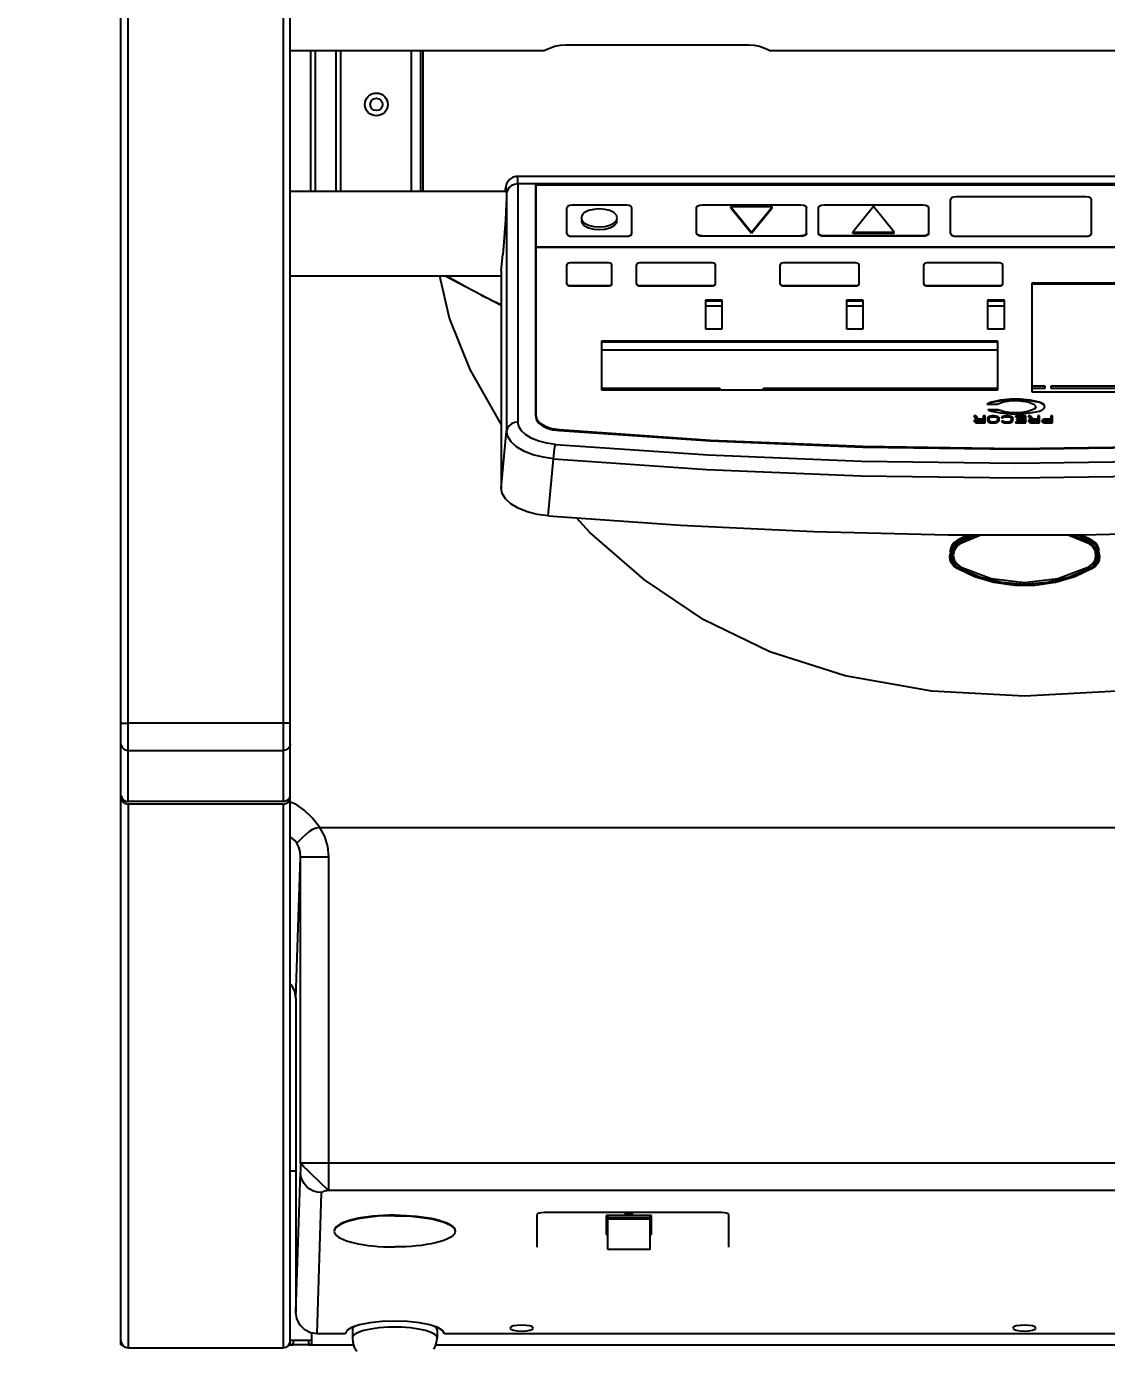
# Model space of a CAD drawing. Header units: inches. Extents: x 5 to 162, y 3 to 116.
# Drawn here: x 20.5899 to 20.9407, y 111.6983 to 112.1276 of the extents above; entities that cross this region are included whole.
import ezdxf

# ---------------------------------------------------------------- set-up
doc = ezdxf.new("R2010")
doc.units = ezdxf.units.IN
doc.header["$MEASUREMENT"] = 0
doc.styles.get("Standard").update_dxf_attribs({"font": 'arial.ttf'})
doc.dimstyles.get("Standard").update_dxf_attribs({"dimtxt": 0.18, "dimasz": 0.18, "dimexe": 0.18, "dimexo": 0.0625, "dimgap": 0.09, "dimtad": 0, "dimtih": 1, "dimtoh": 1, "dimdec": 4, "dimzin": 0, "dimdsep": 46, "dimtxsty": 'Standard', "dimcen": 0.09, "dimadec": 0, "dimazin": 0, "dimtfac": 1, "dimtdec": 4, "dimtofl": 0, "dimtmove": 0, "dimatfit": 3, "dimfxl": 1, "dimtolj": 1, "dimtzin": 0, "dimarcsym": 0})

# ---------------------------------------------------------------- blocks, each defined once
blk = doc.blocks.new('A$C7A760DD3')
at = {"linetype": 'Continuous'}
for p, q in [((0, 158.87), (0, 1998.15)), ((2.86, 379.37), (2.86, 735.82)), ((65.87, 735.82), (65.87, 379.37)), ((68.74, 158.87), (68.74, 732.95)), ((68.74, 684.26), (171.84, 684.26)), ((76.96, 684.26), (76.96, 626.98)), ((78.85, 684.26), (78.85, 626.98)), ((87.27, 684.26), (87.27, 626.98)), ((89.16, 684.26), (89.16, 626.98)), ((117.77, 684.26), (117.77, 626.98)), ((121.66, 684.26), (121.66, 626.98)), ((122.58, 684.26), (122.58, 626.98)), ((171.84, 684.26), (172.12, 684.42)), ((172.12, 684.42), (172.98, 684.83)), ((172.98, 684.83), (174.33, 685.41)), ((174.33, 685.41), (176.12, 686.01)), ((176.12, 686.01), (178.26, 686.47)), ((178.26, 686.47), (180.43, 686.63)), ((180.43, 686.63), (254.9, 686.63)), ((254.9, 686.63), (257.12, 686.46)), ((257.12, 686.46), (259.25, 686)), ((259.25, 686), (261.02, 685.4)), ((261.02, 685.4), (262.37, 684.82)), ((262.37, 684.82), (263.22, 684.41)), ((263.22, 684.41), (263.49, 684.26)), ((263.49, 684.26), (664.46, 684.26)), ((156.04, 627.97), (155.87, 626.98)), ((156.09, 628.42), (155.96, 627.74)), ((156.27, 628.83), (156.04, 627.97)), ((156.22, 629.01), (156.09, 628.42)), ((156.37, 629.57), (156.22, 629.01)), ((156.45, 628.83), (156.27, 628.83)), ((156.59, 630.2), (156.37, 629.57)), ((156.55, 628.02), (156.45, 628.83)), ((156.58, 626.48), (156.55, 628.02)), ((157.01, 631.01), (156.59, 630.2)), ((157.59, 628.63), (156.9, 627.62)), ((157.79, 631.94), (157.01, 631.01)), ((158.59, 629.42), (157.59, 628.63)), ((158.93, 632.72), (157.79, 631.94)), ((159.81, 629.93), (158.59, 629.42)), ((160.35, 633.13), (158.93, 632.72)), ((161.15, 630.1), (159.81, 629.93)), ((160.93, 633.17), (160.35, 633.13)), ((161.01, 633.04), (160.93, 633.17)), ((565.39, 633.17), (160.93, 633.17)), ((161.11, 632.03), (161.01, 633.04)), ((161.15, 630.1), (161.11, 632.03)), ((161.15, 630.1), (161.15, 533.38)), ((565.17, 630.1), (161.15, 630.1)), ((168.38, 629.64), (168.38, 535.59)), ((557.89, 629.64), (168.38, 629.64)), ((168.41, 536.01), (168.41, 629.68)), ((557.92, 629.68), (168.41, 629.68)), ((156.44, 626.98), (68.74, 626.98)), ((155.96, 627.74), (155.84, 626.98)), ((156.06, 626.98), (156.12, 627.24)), ((156.12, 627.24), (156.29, 627.55)), ((156.29, 627.55), (156.43, 627.13)), ((156.43, 627.13), (156.49, 625.99)), ((156.49, 624.18), (156.43, 621.76)), ((156.49, 625.99), (156.49, 624.18)), ((156.9, 627.62), (156.58, 626.48)), ((156.58, 626.48), (156.58, 529.75)), ((337.12, 624.35), (336.81, 623.78)), ((336.81, 609.97), (336.81, 623.78)), ((337.96, 624.77), (337.12, 624.35)), ((339.1, 624.93), (337.96, 624.77)), ((391.8, 624.93), (339.1, 624.93)), ((392.95, 624.77), (391.8, 624.93)), ((393.78, 624.35), (392.95, 624.77)), ((394.09, 623.78), (393.78, 624.35)), ((394.09, 609.97), (394.09, 623.78)), ((156.3, 618.86), (156.12, 615.57)), ((156.43, 621.76), (156.3, 618.86)), ((181.28, 620.97), (181.01, 620.46)), ((181.01, 609.86), (181.01, 620.46)), ((182.04, 621.35), (181.28, 620.97)), ((183.07, 621.49), (182.04, 621.35)), ((205.29, 621.49), (183.07, 621.49)), ((187.21, 617.41), (186.85, 616.28)), ((188.25, 618.44), (187.21, 617.41)), ((189.87, 619.25), (188.25, 618.44)), ((191.92, 619.77), (189.87, 619.25)), ((194.18, 619.95), (191.92, 619.77)), ((196.45, 619.77), (194.18, 619.95)), ((198.49, 619.25), (196.45, 619.77)), ((200.11, 618.44), (198.49, 619.25)), ((201.16, 617.41), (200.11, 618.44)), ((201.51, 616.28), (201.16, 617.41)), ((206.33, 621.35), (205.29, 621.49)), ((207.08, 620.97), (206.33, 621.35)), ((207.36, 620.46), (207.08, 620.97)), ((207.36, 609.86), (207.36, 620.46)), ((233.71, 620.44), (234.01, 621.02)), ((233.71, 610.13), (233.71, 620.44)), ((234.01, 621.02), (234.85, 621.44)), ((234.85, 621.44), (236, 621.59)), ((236, 621.59), (276.09, 621.59)), ((247.68, 620.44), (247.68, 620.84)), ((247.68, 620.84), (256.04, 610.49)), ((264.41, 620.84), (247.68, 620.84)), ((247.68, 620.44), (256.04, 610.09)), ((256.04, 610.49), (264.41, 620.84)), ((256.04, 610.09), (264.41, 620.44)), ((264.41, 620.44), (264.41, 620.84)), ((276.09, 621.59), (277.24, 621.44)), ((277.24, 621.44), (278.08, 621.02)), ((278.08, 621.02), (278.38, 620.44)), ((278.38, 610.13), (278.38, 620.44)), ((283.2, 620.44), (283.5, 621.02)), ((283.2, 610.13), (283.2, 620.44)), ((283.5, 621.02), (284.34, 621.44)), ((284.34, 621.44), (285.49, 621.59)), ((285.49, 621.59), (325.58, 621.59)), ((305.54, 620.88), (297.17, 610.53)), ((313.9, 610.53), (305.54, 620.88)), ((325.58, 621.59), (326.73, 621.44)), ((326.73, 621.44), (327.57, 621.02)), ((327.57, 621.02), (327.88, 620.44)), ((327.88, 620.44), (327.88, 610.13)), ((155.88, 612.03), (155.61, 608.4)), ((156.12, 615.57), (155.88, 612.03)), ((186.85, 616.28), (187.21, 615.15)), ((186.85, 615.29), (187.21, 614.16)), ((187.21, 615.15), (188.25, 614.13)), ((187.21, 614.16), (188.25, 613.13)), ((188.25, 614.13), (189.87, 613.32)), ((188.25, 613.13), (189.87, 612.32)), ((189.87, 613.32), (191.92, 612.79)), ((189.87, 612.32), (191.92, 611.8)), ((191.92, 612.79), (194.18, 612.62)), ((194.18, 612.62), (196.45, 612.79)), ((196.45, 612.79), (198.49, 613.32)), ((196.45, 611.8), (198.49, 612.32)), ((198.49, 613.32), (200.11, 614.13)), ((198.49, 612.32), (200.11, 613.13)), ((200.11, 614.13), (201.16, 615.15)), ((200.11, 613.13), (201.16, 614.16)), ((201.16, 615.15), (201.51, 616.28)), ((201.16, 614.16), (201.51, 615.29)), ((155.61, 608.4), (155.31, 604.83)), ((181.01, 609.92), (181.28, 609.41)), ((181.16, 609.47), (181.61, 609.13)), ((181.28, 609.41), (182.04, 609.03)), ((181.61, 609.13), (182.28, 608.91)), ((182.04, 609.03), (183.07, 608.89)), ((182.28, 608.91), (183.07, 608.83)), ((183.07, 608.83), (183.07, 608.89)), ((183.07, 608.89), (205.29, 608.89)), ((183.07, 608.83), (205.29, 608.83)), ((191.92, 611.8), (194.18, 611.62)), ((194.18, 611.62), (196.45, 611.8)), ((205.29, 608.89), (206.33, 609.03)), ((205.29, 608.83), (206.08, 608.91)), ((205.29, 608.83), (205.29, 608.89)), ((206.08, 608.91), (206.75, 609.13)), ((206.33, 609.03), (207.08, 609.41)), ((206.75, 609.13), (207.2, 609.47)), ((207.08, 609.41), (207.36, 609.92)), ((207.2, 609.47), (207.36, 609.86)), ((234.01, 609.56), (233.71, 610.13)), ((233.88, 609.54), (233.71, 609.97)), ((234.38, 609.17), (233.88, 609.54)), ((234.85, 609.14), (234.01, 609.56)), ((235.12, 608.92), (234.38, 609.17)), ((236, 608.99), (234.85, 609.14)), ((236, 608.83), (235.12, 608.92)), ((236, 608.83), (236, 608.99)), ((236, 608.99), (276.09, 608.99)), ((276.09, 608.83), (236, 608.83)), ((256.04, 610.09), (256.04, 610.49)), ((277.24, 609.14), (276.09, 608.99)), ((276.09, 608.83), (276.09, 608.99)), ((276.97, 608.92), (276.09, 608.83)), ((277.71, 609.17), (276.97, 608.92)), ((278.08, 609.56), (277.24, 609.14)), ((278.21, 609.54), (277.71, 609.17)), ((278.38, 610.13), (278.08, 609.56)), ((278.38, 609.97), (278.21, 609.54)), ((283.5, 609.56), (283.2, 610.13)), ((283.37, 609.54), (283.2, 609.97)), ((283.87, 609.17), (283.37, 609.54)), ((284.34, 609.14), (283.5, 609.56)), ((284.61, 608.92), (283.87, 609.17)), ((285.49, 608.99), (284.34, 609.14)), ((285.49, 608.83), (284.61, 608.92)), ((285.49, 608.83), (285.49, 608.99)), ((325.58, 608.99), (285.49, 608.99)), ((325.58, 608.83), (285.49, 608.83)), ((297.17, 610.13), (297.17, 610.53)), ((297.17, 610.53), (313.9, 610.53)), ((297.17, 610.13), (313.9, 610.13)), ((313.9, 610.13), (313.9, 610.53)), ((326.73, 609.14), (325.58, 608.99)), ((325.58, 608.83), (325.58, 608.99)), ((326.46, 608.92), (325.58, 608.83)), ((327.2, 609.17), (326.46, 608.92)), ((327.57, 609.56), (326.73, 609.14)), ((327.7, 609.54), (327.2, 609.17)), ((327.88, 610.13), (327.57, 609.56)), ((327.88, 609.97), (327.7, 609.54)), ((336.81, 610.04), (337.12, 609.46)), ((336.99, 609.54), (337.48, 609.17)), ((337.12, 609.46), (337.96, 609.04)), ((337.48, 609.17), (338.23, 608.92)), ((337.96, 609.04), (339.1, 608.89)), ((338.23, 608.92), (339.1, 608.83)), ((339.1, 608.83), (339.1, 608.89)), ((339.1, 608.89), (391.8, 608.89)), ((339.1, 608.83), (391.8, 608.83)), ((391.8, 608.89), (392.95, 609.04)), ((391.8, 608.83), (392.68, 608.92)), ((391.8, 608.83), (391.8, 608.89)), ((392.68, 608.92), (393.42, 609.17)), ((392.95, 609.04), (393.78, 609.46)), ((393.42, 609.17), (393.92, 609.54)), ((393.78, 609.46), (394.09, 610.04)), ((393.92, 609.54), (394.09, 609.97)), ((154.34, 594.84), (155, 601.46)), ((155.31, 604.83), (155, 601.46)), ((168.41, 604.42), (557.92, 604.42)), ((557.92, 604.38), (168.41, 604.38)), ((181.19, 597.66), (181.01, 597.32)), ((181.01, 589.43), (181.01, 597.32)), ((181.69, 597.91), (181.19, 597.66)), ((182.38, 598.01), (181.69, 597.91)), ((197.96, 598.01), (182.38, 598.01)), ((198.65, 597.91), (197.96, 598.01)), ((199.15, 597.66), (198.65, 597.91)), ((199.34, 597.32), (199.15, 597.66)), ((199.34, 589.43), (199.34, 597.32)), ((209.49, 597.66), (209.3, 597.32)), ((209.3, 589.43), (209.3, 597.32)), ((209.99, 597.91), (209.49, 597.66)), ((210.68, 598.01), (209.99, 597.91)), ((240.01, 598.01), (210.68, 598.01)), ((240.69, 597.91), (240.01, 598.01)), ((241.2, 597.66), (240.69, 597.91)), ((241.38, 597.32), (241.2, 597.66)), ((241.38, 589.43), (241.38, 597.32)), ((267.8, 597.66), (267.62, 597.32)), ((267.62, 589.43), (267.62, 597.32)), ((268.3, 597.91), (267.8, 597.66)), ((268.99, 598.01), (268.3, 597.91)), ((298.32, 598.01), (268.99, 598.01)), ((299.01, 597.91), (298.32, 598.01)), ((299.51, 597.66), (299.01, 597.91)), ((299.69, 597.32), (299.51, 597.66)), ((299.69, 589.43), (299.69, 597.32)), ((326.11, 597.66), (325.93, 597.32)), ((325.93, 589.43), (325.93, 597.32)), ((326.61, 597.91), (326.11, 597.66)), ((327.3, 598.01), (326.61, 597.91)), ((356.63, 598.01), (327.3, 598.01)), ((357.32, 597.91), (356.63, 598.01)), ((357.82, 597.66), (357.32, 597.91)), ((358.01, 597.32), (357.82, 597.66)), ((358.01, 589.43), (358.01, 597.32)), ((154.34, 592.61), (68.74, 592.61)), ((133.33, 575.63), (129.49, 592.61)), ((131.85, 592.61), (154.34, 580.95)), ((134.81, 591.16), (132.24, 592.61)), ((140.43, 588.07), (134.81, 591.16)), ((154.34, 594.84), (154.34, 506.63)), ((146.13, 585.02), (140.43, 588.07)), ((181.01, 589.53), (181.19, 589.18)), ((181.01, 589.43), (181.11, 589.17)), ((181.11, 589.17), (181.41, 588.94)), ((181.19, 589.18), (181.69, 588.93)), ((181.41, 588.94), (181.86, 588.79)), ((181.69, 588.93), (182.38, 588.84)), ((181.86, 588.79), (182.38, 588.74)), ((182.38, 588.74), (182.38, 588.84)), ((182.38, 588.84), (197.96, 588.84)), ((182.38, 588.74), (197.96, 588.74)), ((197.96, 588.84), (198.65, 588.93)), ((197.96, 588.74), (197.96, 588.84)), ((197.96, 588.74), (198.49, 588.79)), ((198.49, 588.79), (198.93, 588.94)), ((198.65, 588.93), (199.15, 589.18)), ((198.93, 588.94), (199.23, 589.17)), ((199.15, 589.18), (199.34, 589.53)), ((199.23, 589.17), (199.34, 589.43)), ((209.3, 589.53), (209.49, 589.18)), ((209.3, 589.43), (209.41, 589.17)), ((209.41, 589.17), (209.71, 588.94)), ((209.49, 589.18), (209.99, 588.93)), ((209.71, 588.94), (210.15, 588.79)), ((209.99, 588.93), (210.68, 588.84)), ((210.15, 588.79), (210.68, 588.74)), ((210.68, 588.74), (210.68, 588.84)), ((210.68, 588.84), (240.01, 588.84)), ((210.68, 588.74), (240.01, 588.74)), ((240.01, 588.84), (240.69, 588.93)), ((240.01, 588.74), (240.01, 588.84)), ((240.01, 588.74), (240.53, 588.79)), ((240.53, 588.79), (240.98, 588.94)), ((240.69, 588.93), (241.2, 589.18)), ((240.98, 588.94), (241.28, 589.17)), ((241.2, 589.18), (241.38, 589.53)), ((241.28, 589.17), (241.38, 589.43)), ((267.62, 589.53), (267.8, 589.18)), ((267.62, 589.43), (267.72, 589.17)), ((267.72, 589.17), (268.02, 588.94)), ((267.8, 589.18), (268.3, 588.93)), ((268.02, 588.94), (268.46, 588.79)), ((268.3, 588.93), (268.99, 588.84)), ((268.46, 588.79), (268.99, 588.74)), ((268.99, 588.74), (268.99, 588.84)), ((268.99, 588.84), (298.32, 588.84)), ((268.99, 588.74), (298.32, 588.74)), ((298.32, 588.84), (299.01, 588.93)), ((298.32, 588.74), (298.32, 588.84)), ((298.32, 588.74), (298.84, 588.79)), ((298.84, 588.79), (299.29, 588.94)), ((299.01, 588.93), (299.51, 589.18)), ((299.29, 588.94), (299.59, 589.17)), ((299.51, 589.18), (299.69, 589.53)), ((299.59, 589.17), (299.69, 589.43)), ((325.93, 589.53), (326.11, 589.18)), ((325.93, 589.43), (326.03, 589.17)), ((326.03, 589.17), (326.33, 588.94)), ((326.11, 589.18), (326.61, 588.93)), ((326.33, 588.94), (326.78, 588.79)), ((326.61, 588.93), (327.3, 588.84)), ((326.78, 588.79), (327.3, 588.74)), ((327.3, 588.74), (327.3, 588.84)), ((327.3, 588.84), (356.63, 588.84)), ((327.3, 588.74), (356.63, 588.74)), ((356.63, 588.84), (357.32, 588.93)), ((356.63, 588.74), (356.63, 588.84)), ((356.63, 588.74), (357.16, 588.79)), ((357.16, 588.79), (357.6, 588.94)), ((357.32, 588.93), (357.82, 589.18)), ((357.6, 588.94), (357.9, 589.17)), ((357.82, 589.18), (358.01, 589.53)), ((357.9, 589.17), (358.01, 589.43)), ((369.92, 545.61), (369.92, 590)), ((369.92, 590), (489.64, 590)), ((369.92, 589.6), (489.64, 589.6)), ((147.24, 584.44), (146.13, 585.02)), ((148.25, 583.92), (147.24, 584.44)), ((149.17, 583.45), (148.25, 583.92)), ((150, 583.04), (149.17, 583.45)), ((150.75, 582.68), (150, 583.04)), ((151.39, 582.38), (150.75, 582.68)), ((154.34, 581.03), (151.39, 582.38)), ((237.26, 582.9), (237.26, 571.33)), ((244.13, 582.9), (237.26, 582.9)), ((244.13, 582.5), (237.26, 582.5)), ((244.13, 580.47), (237.26, 580.47)), ((244.13, 571.33), (244.13, 582.9)), ((294.54, 582.9), (294.54, 571.33)), ((301.41, 582.9), (294.54, 582.9)), ((301.41, 582.5), (294.54, 582.5)), ((301.41, 580.47), (294.54, 580.47)), ((301.41, 571.33), (301.41, 582.9)), ((351.82, 582.9), (351.82, 571.33)), ((358.69, 582.9), (351.82, 582.9)), ((358.69, 582.5), (351.82, 582.5)), ((358.69, 580.47), (351.82, 580.47)), ((358.69, 571.33), (358.69, 582.9)), ((141.76, 554.77), (133.33, 575.63)), ((237.26, 571.33), (244.13, 571.33)), ((294.54, 571.33), (301.41, 571.33)), ((351.82, 571.33), (358.69, 571.33)), ((195.21, 546.41), (195.21, 566.46)), ((195.21, 566.46), (355.83, 566.46)), ((195.21, 566.06), (355.83, 566.06)), ((355.83, 566.46), (355.83, 546.41)), ((355.83, 562.58), (195.21, 562.58)), ((154.34, 532.56), (141.76, 554.77)), ((375.28, 548.03), (369.92, 548.03)), ((375.28, 547.13), (375.28, 548.03)), ((377.57, 548.03), (377.57, 547.13)), ((423.4, 548.03), (377.57, 548.03)), ((195.21, 547.13), (243.14, 547.13)), ((355.83, 546.41), (195.21, 546.41)), ((243.21, 546.41), (243.14, 547.13)), ((243.14, 547.13), (243.14, 546.41)), ((260.77, 546.41), (260.84, 547.13)), ((260.84, 546.41), (260.84, 547.13)), ((260.84, 547.13), (355.83, 547.13)), ((357.16, 542.3), (353.42, 541.53)), ((358.14, 542.24), (353.42, 541.33)), ((361.14, 542.7), (357.16, 542.3)), ((363.16, 542.55), (358.14, 542.24)), ((365.19, 542.7), (361.14, 542.7)), ((368.18, 542.24), (363.16, 542.55)), ((369.16, 542.3), (365.19, 542.7)), ((372.9, 541.33), (368.18, 542.24)), ((372.9, 541.53), (369.16, 542.3)), ((369.92, 547.13), (375.28, 547.13)), ((489.64, 545.61), (369.92, 545.61)), ((377.57, 547.13), (423.4, 547.13)), ((352.03, 540.92), (351.57, 540.51)), ((355.61, 540.51), (351.57, 540.51)), ((352.32, 540.9), (351.82, 540.51)), ((351.94, 538.56), (352.6, 538.18)), ((351.94, 538.56), (356.03, 538.56)), ((352.65, 541.26), (352.03, 540.92)), ((352.28, 538.37), (356.03, 538.37)), ((353.42, 541.33), (352.32, 540.9)), ((352.6, 538.18), (353.42, 537.89)), ((353.42, 541.53), (352.65, 541.26)), ((353.42, 541.53), (353.42, 541.33)), ((353.42, 537.89), (357.16, 537.11)), ((358.37, 541.49), (355.61, 540.51)), ((356.03, 538.56), (358.77, 537.71)), ((356.03, 538.37), (356.03, 538.56)), ((358.28, 537.62), (356.03, 538.37)), ((357.16, 537.11), (361.14, 536.72)), ((360.83, 537.18), (358.28, 537.62)), ((361.59, 542), (358.37, 541.49)), ((358.77, 537.71), (361.9, 537.29)), ((363.52, 537.05), (360.83, 537.18)), ((364.96, 541.98), (361.59, 542)), ((361.9, 537.29), (365.14, 537.34)), ((366.19, 537.26), (363.52, 537.05)), ((368.16, 541.44), (364.96, 541.98)), ((365.14, 537.34), (368.2, 537.86)), ((365.19, 536.72), (369.16, 537.11)), ((368.68, 537.79), (366.19, 537.26)), ((370.87, 540.43), (368.16, 541.44)), ((368.2, 537.86), (370.83, 538.81)), ((370.83, 538.61), (368.68, 537.79)), ((369.16, 537.11), (372.9, 537.89)), ((370.83, 538.81), (371.44, 539.32)), ((371.34, 538.98), (370.83, 538.61)), ((370.83, 538.61), (370.83, 538.81)), ((371.45, 539.91), (370.87, 540.43)), ((371.52, 539.43), (371.34, 538.98)), ((371.44, 539.32), (371.52, 539.63)), ((371.52, 539.63), (371.45, 539.91)), ((373.91, 541.15), (372.9, 541.53)), ((372.9, 541.53), (372.9, 541.33)), ((374.05, 540.87), (372.9, 541.33)), ((372.9, 537.89), (373.91, 538.27)), ((374.64, 540.63), (373.91, 541.15)), ((373.91, 538.27), (374.64, 538.79)), ((374.81, 540.24), (374.05, 540.87)), ((375.03, 540.03), (374.64, 540.63)), ((374.64, 538.79), (375.03, 539.39)), ((375.01, 539.69), (374.81, 540.24)), ((375.07, 539.71), (375.03, 540.03)), ((375.03, 539.39), (375.07, 539.71)), ((157.59, 531.91), (156.9, 530.9)), ((158.59, 532.7), (157.59, 531.91)), ((159.81, 533.2), (158.59, 532.7)), ((161.15, 533.38), (159.81, 533.2)), ((161.5, 531.6), (161.15, 533.38)), ((162.56, 529.85), (161.5, 531.6)), ((168.38, 535.59), (168.69, 534.26)), ((168.41, 536.01), (168.86, 534.42)), ((168.69, 534.26), (169.62, 533)), ((168.86, 534.42), (170.17, 532.96)), ((169.62, 533), (171.1, 531.89)), ((170.17, 532.96), (172.25, 531.73)), ((171.1, 531.89), (173.07, 530.97)), ((172.25, 531.73), (174.93, 530.84)), ((346.3, 535.93), (347.37, 534.53)), ((347.14, 535.93), (346.3, 535.93)), ((346.54, 534.16), (346.42, 533.98)), ((346.42, 533.98), (346.42, 533.74)), ((346.42, 533.74), (346.54, 533.55)), ((347.14, 535.73), (346.45, 535.73)), ((346.54, 533.96), (346.51, 533.92)), ((346.9, 534.4), (346.54, 534.16)), ((346.9, 534.21), (346.54, 533.96)), ((346.54, 534.16), (346.54, 533.96)), ((346.54, 533.55), (346.9, 533.31)), ((347.37, 534.53), (346.9, 534.4)), ((346.9, 534.4), (346.9, 534.21)), ((347.37, 534.33), (346.9, 534.21)), ((346.9, 533.31), (347.37, 533.13)), ((347.14, 535.93), (347.14, 535.73)), ((348.09, 534.65), (347.14, 535.93)), ((348.09, 534.45), (347.14, 535.73)), ((347.14, 533.92), (347.25, 534.1)), ((347.14, 533.54), (347.14, 533.92)), ((347.25, 533.55), (347.14, 533.74)), ((347.25, 533.35), (347.14, 533.54)), ((347.25, 534.1), (347.49, 534.22)), ((347.25, 533.55), (347.25, 533.35)), ((347.49, 533.43), (347.25, 533.55)), ((347.49, 533.23), (347.25, 533.35)), ((347.37, 534.53), (347.37, 534.33)), ((347.37, 533.13), (347.97, 533.06)), ((347.49, 534.22), (347.85, 534.28)), ((347.49, 533.43), (347.49, 533.23)), ((347.85, 533.37), (347.49, 533.43)), ((347.85, 533.17), (347.49, 533.23)), ((347.85, 534.28), (350.12, 534.28)), ((347.85, 533.37), (347.85, 533.17)), ((350.12, 533.37), (347.85, 533.37)), ((350.12, 533.17), (347.85, 533.17)), ((347.97, 533.06), (350.84, 533.06)), ((348.09, 534.65), (348.09, 534.45)), ((350.12, 534.65), (348.09, 534.65)), ((350.12, 534.45), (348.09, 534.45)), ((350.12, 535.93), (350.12, 534.45)), ((350.84, 535.93), (350.12, 535.93)), ((350.84, 535.73), (350.12, 535.73)), ((350.12, 534.28), (350.12, 533.17)), ((350.84, 533.06), (350.84, 535.93)), ((351.91, 535.26), (351.79, 534.95)), ((351.79, 534.95), (351.79, 534.04)), ((351.79, 534.04), (351.91, 533.74)), ((351.91, 535.06), (351.86, 534.93)), ((352.15, 535.5), (351.91, 535.26)), ((352.15, 535.3), (351.91, 535.06)), ((351.91, 535.26), (351.91, 535.06)), ((351.91, 533.74), (352.15, 533.49)), ((352.62, 535.75), (352.15, 535.5)), ((352.62, 535.55), (352.15, 535.3)), ((352.15, 535.5), (352.15, 535.3)), ((352.15, 533.49), (352.62, 533.25)), ((352.51, 534.95), (352.62, 535.2)), ((352.51, 533.84), (352.51, 534.95)), ((352.62, 533.8), (352.51, 534.04)), ((352.62, 533.6), (352.51, 533.84)), ((353.1, 535.87), (352.62, 535.75)), ((352.62, 535.75), (352.62, 535.55)), ((353.1, 535.67), (352.62, 535.55)), ((352.62, 535.2), (352.86, 535.38)), ((352.62, 533.8), (352.62, 533.6)), ((352.86, 533.61), (352.62, 533.8)), ((352.86, 533.42), (352.62, 533.6)), ((352.62, 533.25), (353.1, 533.13)), ((352.86, 535.38), (353.22, 535.5)), ((352.86, 533.61), (352.86, 533.42)), ((353.22, 533.49), (352.86, 533.61)), ((353.22, 533.29), (352.86, 533.42)), ((353.7, 535.93), (353.1, 535.87)), ((353.1, 535.87), (353.1, 535.67)), ((353.7, 535.73), (353.1, 535.67)), ((353.1, 533.13), (353.7, 533.06)), ((353.22, 535.5), (353.7, 535.56)), ((353.22, 533.49), (353.22, 533.29)), ((353.7, 533.43), (353.22, 533.49)), ((353.7, 533.23), (353.22, 533.29)), ((353.7, 535.93), (353.7, 535.73)), ((354.65, 535.93), (353.7, 535.93)), ((354.65, 535.73), (353.7, 535.73)), ((353.7, 535.56), (354.65, 535.56)), ((353.7, 533.43), (353.7, 533.23)), ((354.65, 533.43), (353.7, 533.43)), ((354.65, 533.23), (353.7, 533.23)), ((353.7, 533.06), (354.65, 533.06)), ((354.65, 535.93), (354.65, 535.73)), ((355.25, 535.87), (354.65, 535.93)), ((355.25, 535.67), (354.65, 535.73)), ((354.65, 535.56), (355.13, 535.5)), ((355.13, 533.49), (354.65, 533.43)), ((354.65, 533.43), (354.65, 533.23)), ((355.13, 533.29), (354.65, 533.23)), ((354.65, 533.06), (355.25, 533.13)), ((355.13, 535.5), (355.49, 535.38)), ((355.49, 533.61), (355.13, 533.49)), ((355.13, 533.49), (355.13, 533.29)), ((355.49, 533.42), (355.13, 533.29)), ((355.25, 535.87), (355.25, 535.67)), ((355.73, 535.75), (355.25, 535.87)), ((355.73, 535.55), (355.25, 535.67)), ((355.25, 533.13), (355.73, 533.25)), ((355.49, 535.38), (355.73, 535.2)), ((355.73, 533.8), (355.49, 533.61)), ((355.49, 533.61), (355.49, 533.42)), ((355.73, 533.6), (355.49, 533.42)), ((355.73, 535.75), (355.73, 535.55)), ((356.2, 535.5), (355.73, 535.75)), ((356.2, 535.3), (355.73, 535.55)), ((355.73, 535.2), (355.85, 534.95)), ((355.85, 534.04), (355.73, 533.8)), ((355.85, 533.84), (355.73, 533.6)), ((355.73, 533.8), (355.73, 533.6)), ((355.73, 533.25), (356.2, 533.49)), ((355.85, 534.95), (355.85, 533.84)), ((356.2, 535.5), (356.2, 535.3)), ((356.44, 535.26), (356.2, 535.5)), ((356.44, 535.06), (356.2, 535.3)), ((356.2, 533.49), (356.44, 533.74)), ((356.44, 535.26), (356.44, 535.06)), ((356.56, 534.95), (356.44, 535.26)), ((356.5, 534.93), (356.44, 535.06)), ((356.44, 533.74), (356.56, 534.04)), ((356.56, 534.04), (356.56, 534.95)), ((357.64, 535.5), (357.52, 535.2)), ((357.52, 535.2), (358.23, 535.2)), ((357.52, 533.8), (357.64, 533.49)), ((358.23, 533.8), (357.52, 533.8)), ((357.64, 535.3), (357.6, 535.2)), ((358.12, 535.75), (357.64, 535.5)), ((358.12, 535.55), (357.64, 535.3)), ((357.64, 535.5), (357.64, 535.3)), ((358.23, 533.6), (357.64, 533.6)), ((357.64, 533.49), (358.12, 533.25)), ((358.59, 535.87), (358.12, 535.75)), ((358.12, 535.75), (358.12, 535.55)), ((358.59, 535.67), (358.12, 535.55)), ((358.12, 533.25), (358.59, 533.13)), ((358.23, 535.2), (358.35, 535.38)), ((358.23, 533.8), (358.23, 533.6)), ((358.35, 533.61), (358.23, 533.8)), ((358.35, 533.42), (358.23, 533.6)), ((358.35, 535.38), (358.71, 535.5)), ((358.35, 533.61), (358.35, 533.42)), ((358.71, 533.49), (358.35, 533.61)), ((358.71, 533.29), (358.35, 533.42)), ((359.19, 535.93), (358.59, 535.87)), ((358.59, 535.87), (358.59, 535.67)), ((359.19, 535.73), (358.59, 535.67)), ((358.59, 533.13), (359.19, 533.06)), ((358.71, 535.5), (359.19, 535.56)), ((358.71, 533.49), (358.71, 533.29)), ((359.19, 533.43), (358.71, 533.49)), ((359.19, 533.23), (358.71, 533.29)), ((359.19, 535.93), (359.19, 535.73)), ((360.26, 535.93), (359.19, 535.93)), ((360.26, 535.73), (359.19, 535.73)), ((359.19, 535.56), (360.26, 535.56)), ((359.19, 533.43), (359.19, 533.23)), ((360.26, 533.43), (359.19, 533.43)), ((360.26, 533.23), (359.19, 533.23)), ((359.19, 533.06), (360.26, 533.06)), ((360.26, 535.93), (360.26, 535.73)), ((360.86, 535.87), (360.26, 535.93)), ((360.86, 535.67), (360.26, 535.73)), ((360.26, 535.56), (360.74, 535.5)), ((360.74, 533.49), (360.26, 533.43)), ((360.26, 533.43), (360.26, 533.23)), ((360.74, 533.29), (360.26, 533.23)), ((360.26, 533.06), (360.86, 533.13)), ((360.74, 535.5), (361.1, 535.38)), ((361.1, 533.61), (360.74, 533.49)), ((360.74, 533.49), (360.74, 533.29)), ((361.1, 533.42), (360.74, 533.29)), ((360.86, 535.87), (360.86, 535.67)), ((361.34, 535.75), (360.86, 535.87)), ((361.34, 535.55), (360.86, 535.67)), ((360.86, 533.13), (361.34, 533.25)), ((361.1, 535.38), (361.34, 535.2)), ((361.34, 533.8), (361.1, 533.61)), ((361.1, 533.61), (361.1, 533.42)), ((361.34, 533.6), (361.1, 533.42)), ((361.14, 536.72), (365.19, 536.72)), ((361.34, 535.75), (361.34, 535.55)), ((361.81, 535.5), (361.34, 535.75)), ((361.81, 535.3), (361.34, 535.55)), ((361.34, 535.2), (361.46, 534.95)), ((361.46, 534.04), (361.34, 533.8)), ((361.46, 533.84), (361.34, 533.6)), ((361.34, 533.8), (361.34, 533.6)), ((361.34, 533.25), (361.81, 533.49)), ((361.46, 534.95), (361.46, 533.84)), ((361.81, 535.5), (361.81, 535.3)), ((362.05, 535.26), (361.81, 535.5)), ((362.05, 535.06), (361.81, 535.3)), ((361.81, 533.49), (362.05, 533.74)), ((362.05, 535.26), (362.05, 535.06)), ((362.17, 534.95), (362.05, 535.26)), ((362.11, 534.93), (362.05, 535.06)), ((362.05, 533.74), (362.17, 534.04)), ((362.17, 534.04), (362.17, 534.95)), ((363.13, 535.93), (363.13, 535.56)), ((367.42, 535.93), (363.13, 535.93)), ((367.42, 535.73), (363.13, 535.73)), ((363.13, 535.56), (366.71, 535.56)), ((363.13, 533.43), (363.13, 533.06)), ((366.71, 533.43), (363.13, 533.43)), ((366.71, 533.23), (363.13, 533.23)), ((363.13, 533.06), (367.42, 533.06)), ((363.6, 534.59), (363.6, 534.22)), ((366.71, 534.59), (363.6, 534.59)), ((366.71, 534.39), (363.6, 534.39)), ((363.6, 534.22), (366.71, 534.22)), ((366.71, 535.56), (366.71, 534.39)), ((366.71, 534.22), (366.71, 533.23)), ((367.42, 533.06), (367.42, 535.93)), ((368.38, 535.93), (369.45, 534.53)), ((369.21, 535.93), (368.38, 535.93)), ((368.62, 534.16), (368.5, 533.98)), ((368.5, 533.98), (368.5, 533.74)), ((368.5, 533.74), (368.62, 533.55)), ((369.21, 535.73), (368.53, 535.73)), ((368.62, 533.96), (368.59, 533.92)), ((368.97, 534.4), (368.62, 534.16)), ((368.97, 534.21), (368.62, 533.96)), ((368.62, 534.16), (368.62, 533.96)), ((368.62, 533.55), (368.97, 533.31)), ((369.45, 534.53), (368.97, 534.4)), ((368.97, 534.4), (368.97, 534.21)), ((369.45, 534.33), (368.97, 534.21)), ((368.97, 533.31), (369.45, 533.13)), ((369.21, 535.93), (369.21, 535.73)), ((370.17, 534.65), (369.21, 535.93)), ((370.17, 534.45), (369.21, 535.73)), ((369.21, 533.92), (369.33, 534.1)), ((369.21, 533.54), (369.21, 533.92)), ((369.33, 533.55), (369.21, 533.74)), ((369.33, 533.35), (369.21, 533.54)), ((369.33, 534.1), (369.57, 534.22)), ((369.33, 533.55), (369.33, 533.35)), ((369.57, 533.43), (369.33, 533.55)), ((369.57, 533.23), (369.33, 533.35)), ((369.45, 534.53), (369.45, 534.33)), ((369.45, 533.13), (370.05, 533.06)), ((369.57, 534.22), (369.93, 534.28)), ((369.57, 533.43), (369.57, 533.23)), ((369.93, 533.37), (369.57, 533.43)), ((369.93, 533.17), (369.57, 533.23)), ((369.93, 534.28), (372.2, 534.28)), ((369.93, 533.37), (369.93, 533.17)), ((372.2, 533.37), (369.93, 533.37)), ((372.2, 533.17), (369.93, 533.17)), ((370.05, 533.06), (372.91, 533.06)), ((370.17, 534.65), (370.17, 534.45)), ((372.2, 534.65), (370.17, 534.65)), ((372.2, 534.45), (370.17, 534.45)), ((372.2, 535.93), (372.2, 534.45)), ((372.91, 535.93), (372.2, 535.93)), ((372.91, 535.73), (372.2, 535.73)), ((372.2, 534.28), (372.2, 533.17)), ((372.91, 533.06), (372.91, 535.93)), ((373.99, 534.16), (373.87, 533.98)), ((373.87, 533.98), (373.87, 533.74)), ((373.87, 533.74), (373.99, 533.55)), ((373.99, 533.96), (373.96, 533.92)), ((374.34, 534.4), (373.99, 534.16)), ((374.34, 534.21), (373.99, 533.96)), ((373.99, 534.16), (373.99, 533.96)), ((373.99, 533.55), (374.34, 533.31)), ((374.82, 534.59), (374.34, 534.4)), ((374.34, 534.4), (374.34, 534.21)), ((374.82, 534.39), (374.34, 534.21)), ((374.34, 533.31), (374.82, 533.13)), ((374.58, 533.92), (374.7, 534.1)), ((374.58, 533.54), (374.58, 533.92)), ((374.7, 533.55), (374.58, 533.74)), ((374.7, 533.35), (374.58, 533.54)), ((374.7, 534.1), (374.94, 534.22)), ((374.7, 533.55), (374.7, 533.35)), ((374.94, 533.43), (374.7, 533.55)), ((374.94, 533.23), (374.7, 533.35)), ((375.42, 534.65), (374.82, 534.59)), ((374.82, 534.59), (374.82, 534.39)), ((375.42, 534.45), (374.82, 534.39)), ((374.82, 533.13), (375.42, 533.06)), ((374.94, 534.22), (375.3, 534.28)), ((374.94, 533.43), (374.94, 533.23)), ((375.3, 533.37), (374.94, 533.43)), ((375.3, 533.17), (374.94, 533.23)), ((375.3, 534.28), (377.57, 534.28)), ((375.3, 533.37), (375.3, 533.17)), ((377.57, 533.37), (375.3, 533.37)), ((377.57, 533.17), (375.3, 533.17)), ((375.42, 534.65), (375.42, 534.45)), ((377.57, 534.65), (375.42, 534.65)), ((377.57, 534.45), (375.42, 534.45)), ((375.42, 533.06), (378.28, 533.06)), ((377.57, 535.93), (377.57, 534.45)), ((378.28, 535.93), (377.57, 535.93)), ((378.28, 535.73), (377.57, 535.73)), ((377.57, 534.28), (377.57, 533.17)), ((378.28, 533.06), (378.28, 535.93)), ((154.34, 506.63), (156.58, 529.75)), ((156.9, 530.9), (156.58, 529.75)), ((157.02, 527.58), (156.58, 529.75)), ((158.36, 525.43), (157.02, 527.58)), ((164.34, 528.22), (162.56, 529.85)), ((166.76, 526.79), (164.34, 528.22)), ((169.69, 525.65), (166.76, 526.79)), ((173.07, 530.97), (175.4, 530.31)), ((174.93, 530.84), (177.99, 530.36)), ((175.4, 530.31), (177.98, 529.94)), ((177.98, 529.94), (239.39, 525.76)), ((177.99, 530.36), (239.41, 526.14)), ((177.99, 529.97), (177.99, 530.36)), ((239.41, 526.14), (301.19, 523.6)), ((160.58, 523.41), (158.36, 525.43)), ((163.61, 521.63), (160.58, 523.41)), ((167.27, 520.18), (163.61, 521.63)), ((172.97, 524.83), (169.69, 525.65)), ((176.42, 524.37), (172.97, 524.83)), ((175.73, 519.79), (175.84, 521.14)), ((175.84, 521.14), (176, 522.43)), ((176, 522.43), (176.2, 523.54)), ((176.2, 523.54), (176.42, 524.37)), ((176.42, 524.37), (238.36, 520.1)), ((239.39, 525.76), (301.17, 523.25)), ((301.17, 523.25), (363.13, 522.41)), ((301.19, 523.6), (363.16, 522.75)), ((363.13, 522.41), (425.09, 523.25)), ((363.16, 522.75), (425.13, 523.6)), ((171.36, 519.13), (167.27, 520.18)), ((175.67, 518.5), (171.36, 519.13)), ((173.4, 495.38), (175.67, 518.5)), ((175.67, 518.5), (175.73, 519.79)), ((175.67, 518.5), (237.86, 514.21)), ((238.36, 520.1), (300.66, 517.54)), ((300.66, 517.54), (363.16, 516.68)), ((363.16, 516.68), (425.66, 517.54)), ((237.86, 514.21), (300.41, 511.64)), ((300.41, 511.64), (363.16, 510.78)), ((363.16, 510.78), (425.91, 511.64)), ((154.79, 504.39), (154.34, 506.63)), ((156.12, 502.21), (154.79, 504.39)), ((158.33, 500.18), (156.12, 502.21)), ((161.33, 498.41), (158.33, 500.18)), ((164.96, 496.99), (161.33, 498.41)), ((169.05, 495.97), (164.96, 496.99)), ((173.4, 495.38), (169.05, 495.97)), ((173.4, 495.38), (227.16, 491.52)), ((190.39, 488.6), (184.94, 494.55)), ((212.5, 469.36), (190.39, 488.6)), ((227.16, 491.52), (281.38, 488.94)), ((281.38, 488.94), (335.87, 487.65)), ((390.45, 487.65), (444.94, 488.94)), ((335.87, 487.65), (390.45, 487.65)), ((337.35, 483.31), (336.81, 481.92)), ((337.27, 482.12), (338.03, 483.44)), ((338.31, 484.53), (337.35, 483.31)), ((337.91, 481.91), (338.6, 483.11)), ((338.03, 483.44), (339.1, 484.58)), ((339.63, 485.53), (338.31, 484.53)), ((338.6, 483.11), (339.58, 484.14)), ((339.1, 484.58), (340.43, 485.48)), ((341.02, 484.3), (339.37, 483.04)), ((339.58, 484.14), (340.79, 484.96)), ((344.01, 487.65), (339.63, 485.53)), ((340.43, 485.48), (339.63, 485.53)), ((340.43, 485.48), (345.47, 487.65)), ((340.79, 484.96), (347.82, 487.65)), ((340.79, 484.96), (341.02, 484.3)), ((341.02, 484.3), (349.17, 487.65)), ((384.62, 487.65), (392.77, 484.3)), ((385.97, 487.65), (393, 484.96)), ((388.32, 487.65), (393.36, 485.48)), ((394.16, 485.53), (389.78, 487.65)), ((393, 484.96), (392.77, 484.3)), ((394.42, 483.04), (392.77, 484.3)), ((393, 484.96), (394.21, 484.14)), ((393.36, 485.48), (394.16, 485.53)), ((393.36, 485.48), (394.69, 484.58)), ((395.49, 484.53), (394.16, 485.53)), ((394.21, 484.14), (395.19, 483.1)), ((394.69, 484.58), (395.77, 483.44)), ((395.19, 483.1), (395.89, 481.9)), ((396.45, 483.29), (395.49, 484.53)), ((395.77, 483.44), (396.53, 482.11)), ((396.98, 481.91), (396.45, 483.29)), ((336.48, 478.85), (336.79, 480.22)), ((336.61, 477.49), (336.48, 478.85)), ((336.81, 481.92), (336.73, 481.05)), ((336.73, 481.05), (336.79, 480.22)), ((336.95, 481.16), (336.79, 480.22)), ((336.94, 478.4), (336.79, 480.22)), ((337.27, 482.12), (336.81, 481.92)), ((337.63, 476.68), (336.94, 478.4)), ((337.27, 482.12), (336.95, 481.16)), ((337.5, 479.14), (337.91, 481.91)), ((338.53, 476.51), (337.5, 479.14)), ((338.29, 481.35), (337.91, 479.44)), ((337.91, 479.44), (338.28, 477.53)), ((339.37, 483.04), (338.29, 481.35)), ((395.5, 481.35), (394.42, 483.04)), ((396.29, 479.13), (395.25, 476.51)), ((395.88, 479.44), (395.5, 481.35)), ((395.51, 477.53), (395.88, 479.44)), ((395.89, 481.9), (396.29, 479.13)), ((396.85, 478.39), (396.16, 476.68)), ((396.53, 482.11), (396.84, 481.16)), ((396.53, 482.11), (396.98, 481.91)), ((396.84, 481.16), (397, 480.21)), ((397, 480.21), (396.85, 478.39)), ((397.07, 481.04), (396.98, 481.91)), ((397, 480.21), (397.07, 481.04)), ((397, 480.21), (397.31, 478.83)), ((397.31, 478.83), (397.18, 477.47)), ((337.16, 476.18), (336.61, 477.49)), ((338.15, 474.97), (337.16, 476.18)), ((338.82, 475.2), (337.63, 476.68)), ((339.49, 473.98), (338.15, 474.97)), ((338.28, 477.53), (339.36, 475.84)), ((340.79, 474.56), (338.53, 476.51)), ((340.43, 474.04), (338.82, 475.2)), ((339.36, 475.84), (341.02, 474.57)), ((340.43, 474.04), (339.49, 473.98)), ((346.51, 470.63), (339.49, 473.98)), ((348.76, 470.46), (340.43, 474.04)), ((340.79, 474.56), (341.02, 474.57)), ((353.35, 469.77), (340.79, 474.56)), ((393, 474.56), (380.45, 469.77)), ((393.36, 474.04), (385.03, 470.46)), ((394.3, 473.98), (387.3, 470.64)), ((392.77, 474.57), (394.43, 475.84)), ((393, 474.56), (392.77, 474.57)), ((395.25, 476.51), (393, 474.56)), ((394.97, 475.19), (393.36, 474.04)), ((393.36, 474.04), (394.3, 473.98)), ((395.64, 474.97), (394.3, 473.98)), ((394.43, 475.84), (395.51, 477.53)), ((396.16, 476.68), (394.97, 475.19)), ((396.62, 476.17), (395.64, 474.97)), ((397.18, 477.47), (396.62, 476.17)), ((236.59, 453.17), (212.5, 469.36)), ((354.4, 468.27), (346.51, 470.63)), ((357.68, 468.27), (348.76, 470.46)), ((366.89, 468.14), (353.35, 469.77)), ((362.73, 467.08), (354.4, 468.27)), ((366.89, 467.53), (357.68, 468.27)), ((371.09, 467.08), (362.73, 467.08)), ((380.45, 469.77), (366.89, 468.14)), ((376.11, 468.27), (366.89, 467.53)), ((379.42, 468.28), (371.09, 467.08)), ((385.03, 470.46), (376.11, 468.27)), ((387.3, 470.64), (379.42, 468.28)), ((263.39, 440.19), (236.59, 453.17)), ((294.06, 430.38), (263.39, 440.19)), ((329.26, 424.19), (294.06, 430.38)), ((366.89, 422.13), (329.26, 424.19)), ((404.53, 424.19), (366.89, 422.13)), ((0, 411.17), (2.86, 411.17)), ((68.74, 411.17), (2.86, 411.17)), ((0, 402.87), (0.07, 402.25)), ((68.74, 402.87), (68.67, 402.25)), ((0.07, 402.25), (0.28, 401.67)), ((0.28, 401.67), (0.62, 401.14)), ((0.62, 401.14), (1.08, 400.71)), ((1.08, 400.71), (1.62, 400.38)), ((1.62, 400.38), (2.23, 400.17)), ((2.23, 400.17), (2.86, 400.1)), ((2.86, 400.1), (65.87, 400.1)), ((66.51, 400.17), (65.87, 400.1)), ((67.12, 400.38), (66.51, 400.17)), ((67.66, 400.71), (67.12, 400.38)), ((68.11, 401.14), (67.66, 400.71)), ((68.45, 401.67), (68.11, 401.14)), ((68.67, 402.25), (68.45, 401.67)), ((0, 381.66), (0.07, 381.66)), ((0, 381.29), (0.22, 380.15)), ((0.07, 381.66), (0.29, 381.02)), ((68.66, 381.66), (68.44, 381.02)), ((68.51, 380.15), (68.74, 381.29)), ((68.74, 381.66), (68.66, 381.66)), ((0.22, 380.15), (0.86, 379.17)), ((0.29, 381.02), (0.65, 380.46)), ((0.65, 380.46), (1.11, 379.99)), ((0.86, 379.17), (1.8, 378.54)), ((1.11, 379.99), (1.65, 379.65)), ((1.65, 379.65), (2.25, 379.44)), ((1.8, 378.54), (2.86, 378.32)), ((2.25, 379.44), (2.86, 379.37)), ((65.87, 379.37), (2.86, 379.37)), ((2.86, 378.32), (2.86, 157.62)), ((65.87, 378.32), (2.86, 378.32)), ((66.49, 379.44), (65.87, 379.37)), ((65.87, 378.32), (66.93, 378.54)), ((65.87, 378.32), (65.87, 157.62)), ((67.09, 379.65), (66.49, 379.44)), ((66.93, 378.54), (67.87, 379.17)), ((67.63, 379.99), (67.09, 379.65)), ((68.09, 380.46), (67.63, 379.99)), ((67.87, 379.17), (68.51, 380.15)), ((68.44, 381.02), (68.09, 380.46)), ((70.96, 378.26), (68.74, 379.19)), ((74.32, 375.91), (70.96, 378.26)), ((77.57, 372.76), (74.32, 375.91)), ((80.71, 368.87), (77.57, 372.76)), ((74.95, 365.92), (73.68, 364.74)), ((76.3, 367.04), (74.95, 365.92)), ((77.74, 367.98), (76.3, 367.04)), ((79.22, 368.61), (77.74, 367.98)), ((80.71, 368.87), (79.22, 368.61)), ((82.7, 365.21), (80.71, 368.87)), ((80.71, 368.87), (652.78, 368.87)), ((83.94, 361.15), (82.7, 365.21)), ((69.41, 364.52), (68.74, 364.87)), ((70.53, 363.57), (69.41, 364.52)), ((71.35, 362.51), (70.53, 363.57)), ((71.51, 362.63), (71.35, 362.51)), ((72.2, 360.8), (71.35, 362.51)), ((72.57, 363.65), (71.51, 362.63)), ((72.73, 358.91), (72.2, 360.8)), ((73.68, 364.74), (72.57, 363.65)), ((84.35, 356.95), (83.94, 361.15)), ((71.03, 299.52), (72.9, 356.95)), ((72.9, 356.95), (72.73, 358.91)), ((72.9, 232.51), (72.9, 356.95)), ((72.9, 356.95), (84.35, 356.95)), ((84.35, 221.45), (84.35, 356.95)), ((69.34, 304.8), (68.74, 305.42)), ((70.59, 302.31), (69.34, 304.8)), ((71.03, 299.52), (70.59, 302.31)), ((71.03, 299.52), (71.03, 172.12)), ((72.9, 231.6), (72.89, 230.7)), ((660.59, 232.51), (72.9, 232.51)), ((73.27, 232.13), (72.9, 232.51)), ((72.9, 232.51), (72.9, 231.6)), ((74.29, 231.12), (73.27, 232.13)), ((75.85, 229.61), (74.29, 231.12)), ((71.03, 229.32), (68.74, 229.32)), ((71.03, 172.12), (72.88, 228.9)), ((72.89, 229.9), (72.88, 229.28)), ((72.88, 229.28), (72.88, 228.9)), ((73.05, 227.28), (72.88, 228.9)), ((72.89, 230.7), (72.89, 229.9)), ((73.54, 225.72), (73.05, 227.28)), ((74.33, 224.29), (73.54, 225.72)), ((77.75, 227.76), (75.85, 229.61)), ((79.78, 225.81), (77.75, 227.76)), ((81.7, 223.96), (79.78, 225.81)), ((75.4, 223.03), (74.33, 224.29)), ((76.7, 222), (75.4, 223.03)), ((78.19, 221.23), (76.7, 222)), ((79.8, 220.76), (78.19, 221.23)), ((79.6, 163.25), (81.47, 220.6)), ((81.47, 220.6), (79.8, 220.76)), ((81.64, 220.83), (81.47, 220.6)), ((82.08, 221.03), (81.64, 220.83)), ((83.29, 222.45), (81.7, 223.96)), ((82.72, 221.22), (82.08, 221.03)), ((83.5, 221.35), (82.72, 221.22)), ((84.35, 221.45), (83.29, 222.45)), ((84.35, 221.45), (83.5, 221.35)), ((649.14, 221.45), (84.35, 221.45)), ((93.01, 209.39), (91.56, 208.94)), ((94.61, 209.8), (93.01, 209.39)), ((94.61, 209.58), (93.01, 209.17)), ((96.35, 210.18), (94.61, 209.8)), ((96.35, 209.96), (94.61, 209.58)), ((98.22, 210.51), (96.35, 210.18)), ((98.22, 210.29), (96.35, 209.96)), ((100.2, 210.8), (98.22, 210.51)), ((100.2, 210.57), (98.22, 210.29)), ((102.27, 211.03), (100.2, 210.8)), ((102.27, 210.81), (100.2, 210.57)), ((104.42, 211.22), (102.27, 211.03)), ((104.42, 211), (102.27, 210.81)), ((106.62, 211.35), (104.42, 211.22)), ((106.62, 211.13), (104.42, 211)), ((108.86, 211.43), (106.62, 211.35)), ((108.86, 211.21), (106.62, 211.13)), ((111.13, 211.46), (108.86, 211.43)), ((111.13, 211.24), (108.86, 211.21)), ((111.13, 211.46), (113.39, 211.43)), ((111.13, 211.24), (113.39, 211.21)), ((113.39, 211.43), (115.63, 211.35)), ((113.39, 211.21), (115.63, 211.13)), ((115.63, 211.35), (117.83, 211.22)), ((115.63, 211.13), (117.83, 211)), ((117.83, 211.22), (119.98, 211.03)), ((117.83, 211), (119.98, 210.81)), ((119.98, 211.03), (122.05, 210.8)), ((119.98, 210.81), (122.05, 210.57)), ((122.05, 210.8), (124.03, 210.51)), ((122.05, 210.57), (124.03, 210.29)), ((124.03, 210.51), (125.9, 210.18)), ((124.03, 210.29), (125.9, 209.96)), ((125.9, 210.18), (127.64, 209.8)), ((125.9, 209.96), (127.64, 209.58)), ((127.64, 209.8), (129.24, 209.39)), ((127.64, 209.58), (129.24, 209.17)), ((129.24, 209.39), (130.69, 208.94)), ((169.09, 212.05), (168.86, 211.76)), ((168.86, 211.76), (168.86, 198.47)), ((169.74, 212.3), (169.09, 212.05)), ((170.7, 212.47), (169.74, 212.3)), ((171.84, 212.53), (170.7, 212.47)), ((243.79, 212.53), (171.84, 212.53)), ((197.05, 211.33), (197.05, 203.62)), ((215.38, 211.33), (197.05, 211.33)), ((197.62, 197.57), (197.62, 211.33)), ((214.8, 210.44), (197.62, 210.44)), ((214.8, 209.85), (197.62, 209.85)), ((204.42, 212.4), (204.5, 212.53)), ((204.51, 212.26), (204.42, 212.4)), ((204.76, 212.13), (204.51, 212.26)), ((205.16, 212.03), (204.76, 212.13)), ((205.66, 211.96), (205.16, 212.03)), ((206.21, 211.94), (205.66, 211.96)), ((206.76, 211.96), (206.21, 211.94)), ((207.26, 212.03), (206.76, 211.96)), ((207.66, 212.13), (207.26, 212.03)), ((207.91, 212.26), (207.66, 212.13)), ((208, 212.4), (207.91, 212.26)), ((207.92, 212.53), (208, 212.4)), ((214.8, 197.57), (214.8, 211.33)), ((215.38, 203.62), (215.38, 211.33)), ((244.93, 212.47), (243.79, 212.53)), ((245.89, 212.3), (244.93, 212.47)), ((246.54, 212.05), (245.89, 212.3)), ((246.77, 211.76), (246.54, 212.05)), ((246.77, 198.47), (246.77, 211.76)), ((86.71, 205.7), (86.61, 205.12)), ((86.71, 205.48), (86.61, 204.89)), ((86.61, 204.89), (86.71, 204.31)), ((87.03, 206.28), (86.71, 205.7)), ((87.03, 206.06), (86.71, 205.48)), ((86.71, 204.31), (87.03, 203.73)), ((87.54, 206.85), (87.03, 206.28)), ((87.54, 206.63), (87.03, 206.06)), ((88.26, 207.41), (87.54, 206.85)), ((88.26, 207.19), (87.54, 206.63)), ((89.18, 207.94), (88.26, 207.41)), ((89.18, 207.72), (88.26, 207.19)), ((90.28, 208.46), (89.18, 207.94)), ((90.28, 208.23), (89.18, 207.72)), ((91.56, 208.94), (90.28, 208.46)), ((91.56, 208.72), (90.28, 208.23)), ((93.01, 209.17), (91.56, 208.72)), ((129.24, 209.17), (130.69, 208.72)), ((130.69, 208.94), (131.97, 208.46)), ((130.69, 208.72), (131.97, 208.23)), ((131.97, 208.46), (133.07, 207.94)), ((131.97, 208.23), (133.07, 207.72)), ((133.07, 207.94), (133.99, 207.41)), ((133.07, 207.72), (133.99, 207.19)), ((133.99, 207.41), (134.7, 206.85)), ((133.99, 207.19), (134.7, 206.63)), ((134.7, 206.85), (135.22, 206.28)), ((134.7, 206.63), (135.22, 206.06)), ((135.22, 206.28), (135.54, 205.7)), ((135.22, 206.06), (135.54, 205.48)), ((135.54, 204.31), (135.22, 203.73)), ((135.54, 205.7), (135.64, 205.12)), ((135.54, 205.48), (135.64, 204.89)), ((135.64, 204.89), (135.54, 204.31)), ((197.05, 205.61), (197.62, 205.61)), ((214.8, 205.61), (215.38, 205.61)), ((87.03, 203.73), (87.54, 203.16)), ((87.54, 203.16), (88.26, 202.6)), ((88.26, 202.6), (89.18, 202.07)), ((89.18, 202.07), (90.28, 201.55)), ((90.28, 201.55), (91.56, 201.07)), ((91.56, 201.07), (93.01, 200.62)), ((93.01, 200.62), (94.61, 200.2)), ((94.61, 200.2), (96.35, 199.83)), ((96.35, 199.83), (98.22, 199.5)), ((98.22, 199.5), (100.2, 199.21)), ((100.2, 199.21), (102.27, 198.98)), ((102.27, 198.98), (104.42, 198.79)), ((104.42, 198.79), (106.62, 198.66)), ((106.62, 198.66), (108.86, 198.58)), ((115.63, 198.66), (113.39, 198.58)), ((117.83, 198.79), (115.63, 198.66)), ((119.98, 198.98), (117.83, 198.79)), ((122.05, 199.21), (119.98, 198.98)), ((124.03, 199.5), (122.05, 199.21)), ((125.9, 199.83), (124.03, 199.5)), ((127.64, 200.2), (125.9, 199.83)), ((129.24, 200.62), (127.64, 200.2)), ((130.69, 201.07), (129.24, 200.62)), ((131.97, 201.55), (130.69, 201.07)), ((133.07, 202.07), (131.97, 201.55)), ((133.99, 202.6), (133.07, 202.07)), ((134.7, 203.16), (133.99, 202.6)), ((135.22, 203.73), (134.7, 203.16)), ((197.05, 203.62), (197.62, 203.62)), ((214.8, 203.62), (215.38, 203.62)), ((108.86, 198.58), (111.13, 198.55)), ((113.39, 198.58), (111.13, 198.55)), ((214.8, 197.57), (197.62, 197.57)), ((71.46, 169.33), (71.03, 172.12)), ((72.71, 166.84), (71.46, 169.33)), ((74.62, 164.9), (72.71, 166.84)), ((96.87, 166.94), (93.66, 165.86)), ((101.04, 167.77), (96.87, 166.94)), ((105.91, 168.29), (101.04, 167.77)), ((111.13, 168.47), (105.91, 168.29)), ((116.34, 168.29), (111.13, 168.47)), ((121.21, 167.77), (116.34, 168.29)), ((125.38, 166.94), (121.21, 167.77)), ((128.59, 165.86), (125.38, 166.94)), ((159.36, 166.48), (158.34, 166.09)), ((160.88, 166.74), (159.36, 166.48)), ((162.68, 166.84), (160.88, 166.74)), ((164.47, 166.74), (162.68, 166.84)), ((166, 166.48), (164.47, 166.74)), ((167.02, 166.09), (166, 166.48)), ((363.51, 166.48), (362.49, 166.09)), ((365.03, 166.74), (363.51, 166.48)), ((366.83, 166.84), (365.03, 166.74)), ((368.62, 166.74), (366.83, 166.84)), ((370.15, 166.48), (368.62, 166.74)), ((371.17, 166.09), (370.15, 166.48)), ((76.99, 163.67), (74.62, 164.9)), ((79.6, 163.25), (76.99, 163.67)), ((77.33, 163.61), (77.33, 159.22)), ((90.96, 163.25), (79.6, 163.25)), ((91.65, 164.6), (90.96, 163.25)), ((93.66, 165.86), (91.65, 164.6)), ((94.04, 165.34), (93.94, 164.86)), ((93.94, 164.86), (93.94, 161.54)), ((94.04, 162.02), (93.94, 161.54)), ((93.94, 161.54), (94.11, 159.83)), ((94.34, 165.81), (94.04, 165.34)), ((94.34, 162.49), (94.04, 162.02)), ((94.8, 166.24), (94.34, 165.81)), ((94.84, 162.96), (94.34, 162.49)), ((95.53, 163.4), (94.84, 162.96)), ((96.4, 163.83), (95.53, 163.4)), ((97.44, 164.23), (96.4, 163.83)), ((98.65, 164.6), (97.44, 164.23)), ((100, 164.93), (98.65, 164.6)), ((101.48, 165.22), (100, 164.93)), ((103.08, 165.47), (101.48, 165.22)), ((104.76, 165.67), (103.08, 165.47)), ((106.53, 165.82), (104.76, 165.67)), ((108.34, 165.93), (106.53, 165.82)), ((110.19, 165.98), (108.34, 165.93)), ((112.06, 165.98), (110.19, 165.98)), ((113.9, 165.93), (112.06, 165.98)), ((115.72, 165.82), (113.9, 165.93)), ((117.49, 165.67), (115.72, 165.82)), ((119.17, 165.47), (117.49, 165.67)), ((120.77, 165.22), (119.17, 165.47)), ((122.25, 164.93), (120.77, 165.22)), ((123.6, 164.6), (122.25, 164.93)), ((124.81, 164.23), (123.6, 164.6)), ((125.85, 163.83), (124.81, 164.23)), ((126.72, 163.4), (125.85, 163.83)), ((127.41, 162.96), (126.72, 163.4)), ((127.91, 162.49), (127.41, 162.96)), ((127.91, 165.81), (127.45, 166.24)), ((128.21, 165.34), (127.91, 165.81)), ((128.21, 162.02), (127.91, 162.49)), ((128.12, 159.73), (128.31, 161.54)), ((128.31, 164.86), (128.21, 165.34)), ((128.31, 161.54), (128.21, 162.02)), ((128.31, 164.86), (128.31, 161.54)), ((130.6, 164.6), (128.59, 165.86)), ((131.29, 163.25), (130.6, 164.6)), ((653.89, 163.25), (131.29, 163.25)), ((158.34, 166.09), (157.98, 165.62)), ((157.98, 165.62), (158.34, 165.16)), ((158.34, 165.16), (159.36, 164.76)), ((159.36, 164.76), (160.88, 164.5)), ((160.88, 164.5), (162.68, 164.4)), ((162.68, 164.4), (164.47, 164.5)), ((164.47, 164.5), (166, 164.76)), ((166, 164.76), (167.02, 165.16)), ((167.37, 165.62), (167.02, 166.09)), ((167.02, 165.16), (167.37, 165.62)), ((362.49, 166.09), (362.13, 165.62)), ((362.13, 165.62), (362.49, 165.16)), ((362.49, 165.16), (363.51, 164.76)), ((363.51, 164.76), (365.03, 164.5)), ((365.03, 164.5), (366.83, 164.4)), ((366.83, 164.4), (368.62, 164.5)), ((368.62, 164.5), (370.15, 164.76)), ((370.15, 164.76), (371.17, 165.16)), ((371.52, 165.62), (371.17, 166.09)), ((371.17, 165.16), (371.52, 165.62)), ((0, 160.59), (0.22, 159.44)), ((0, 158.87), (0.6, 158.87)), ((0.22, 159.44), (0.86, 158.47)), ((0.86, 158.47), (1.8, 157.83)), ((1.8, 157.83), (2.86, 157.62)), ((2.86, 157.62), (65.87, 157.62)), ((65.87, 157.62), (66.93, 157.83)), ((66.93, 157.83), (67.87, 158.47)), ((67.87, 158.47), (68.51, 159.44)), ((68.14, 158.87), (69.88, 158.87)), ((68.51, 159.44), (68.74, 160.59)), ((76.18, 160.59), (68.74, 160.59)), ((69.31, 158.97), (68.89, 159.08)), ((69.88, 158.93), (69.31, 158.97)), ((69.88, 160.59), (69.88, 158.93)), ((69.88, 158.93), (76.18, 158.93)), ((76.75, 160.63), (76.18, 160.59)), ((76.18, 160.59), (76.18, 158.93)), ((76.75, 158.97), (76.18, 158.93)), ((76.18, 158.87), (94.42, 158.87)), ((77.18, 160.74), (76.75, 160.63)), ((77.18, 159.08), (76.75, 158.97)), ((77.33, 160.88), (77.18, 160.74)), ((77.33, 159.22), (77.18, 159.08)), ((94.11, 159.83), (94.73, 157.92)), ((94.73, 157.92), (95.76, 156.21)), ((127.03, 157.01), (127.65, 158.22)), ((127.65, 158.22), (128.12, 159.73)), ((127.85, 158.87), (663.31, 158.87))]:
    blk.add_line(p, q, dxfattribs=at)
for radius in [4.64, 2.5]:
    blk.add_circle((103.68, 662.37), radius, dxfattribs=at)
blk = doc.blocks.new('*D104')
at = {"color": 0, "lineweight": -2, "transparency": 16777216}
for p, q in [((20.37391, 113.89631), (20.23555, 113.89631)), ((20.41555, 113.71631), (20.41555, 108.49887)), ((20.41555, 102.91762), (20.41555, 108.13506)), ((20.37391, 102.73762), (20.23555, 102.73762))]:
    blk.add_line(p, q, dxfattribs=at)
at = {"color": 0, "transparency": 16777216}
for points in [[(20.38555, 113.71631), (20.44555, 113.71631), (20.41555, 113.89631)], [(20.38555, 102.91762), (20.44555, 102.91762), (20.41555, 102.73762)]]:
    blk.add_solid(points, dxfattribs=at)
at = {"layer": 'Defpoints', "color": 0, "transparency": 16777216}
for p in [(20.43641, 113.89631), (20.41555, 102.73762), (20.43641, 102.73762)]:
    blk.add_point(p, dxfattribs=at)
at = {"color": 0, "transparency": 16777216, "insert": (20.41555, 108.31697), "char_height": 0.18, "attachment_point": 5}
blk.add_mtext('\\A1;11.1587', dxfattribs=at)

msp = doc.modelspace()

# ---------------------------------------------------------------- block references
at = {"xscale": 0.0008, "yscale": 0.0008, "zscale": 0.0008}
msp.add_blockref('A$C7A760DD3', (20.62059, 111.5724), dxfattribs=at)

# ---------------------------------------------------------------- dimensions: what is measured, and where the dimension line sits
dim = msp.add_linear_dim(base=(20.41555, 102.73762), p1=(20.43641, 113.89631), p2=(20.43641, 102.73762), angle=90, dimstyle='Standard')
dim.commit()
dim.dimension.update_dxf_attribs({"geometry": '*D104', "text_midpoint": (20.41555, 108.31697)})

doc.saveas('drawing.dxf')
